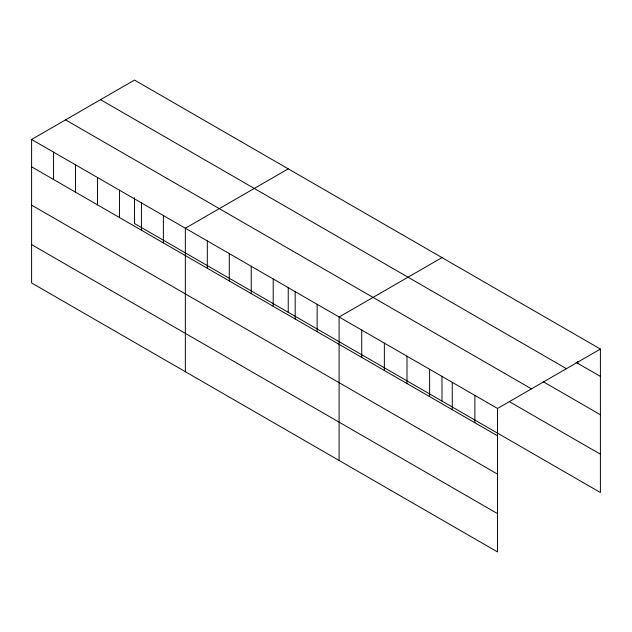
<?xml version="1.0" encoding="UTF-8"?>
<svg xmlns="http://www.w3.org/2000/svg" width="632" height="632" viewBox="0 0 632 632"><rect width="100%" height="100%" fill="white"/><g stroke="black" fill="none" stroke-linecap="round" stroke-linejoin="round"><path stroke-width="0.95" d="M31.6 139.467L497.51 408.462L497.51 551.933L31.6 282.938L31.6 139.467L134.49 80.067L600.4 349.062L600.4 492.533L134.49 223.538L134.49 197.674M288.239 168.839L185.35 228.239L185.35 371.711M441.989 257.603L339.1 317.003L339.1 460.475M497.51 408.462L600.4 349.062M576.092 362.373L600.4 376.403M100.535 99.674L566.446 368.661M543.409 381.823L600.4 414.726M65.554 119.867L531.465 388.862M509.882 401.944L600.4 454.211M31.6 166.816L497.51 435.803M31.6 205.139L497.51 474.126M31.6 244.616L497.51 513.611M577.767 361.385L577.767 363.337M474.885 395.395L474.885 422.745M452.251 382.328L452.251 409.678M441.989 376.166L441.989 401.075M429.618 369.262L429.618 396.612M406.992 356.203L406.992 383.545M384.359 343.137L384.359 370.478M361.733 330.07L361.733 357.412M317.138 304.324L317.138 331.666M295.176 291.644L295.176 318.986M288.239 287.394L288.239 312.303M273.206 278.965L273.206 306.307M251.244 266.277L251.244 293.627M229.282 253.598L229.282 280.948M207.312 240.918L207.312 268.26M163.388 215.559L163.388 242.901M141.426 202.872L141.426 230.222M119.456 190.192L119.456 217.542M97.494 177.513L97.494 204.855M75.532 164.834L75.532 192.175M53.562 152.154L53.562 179.496"/></g></svg>
